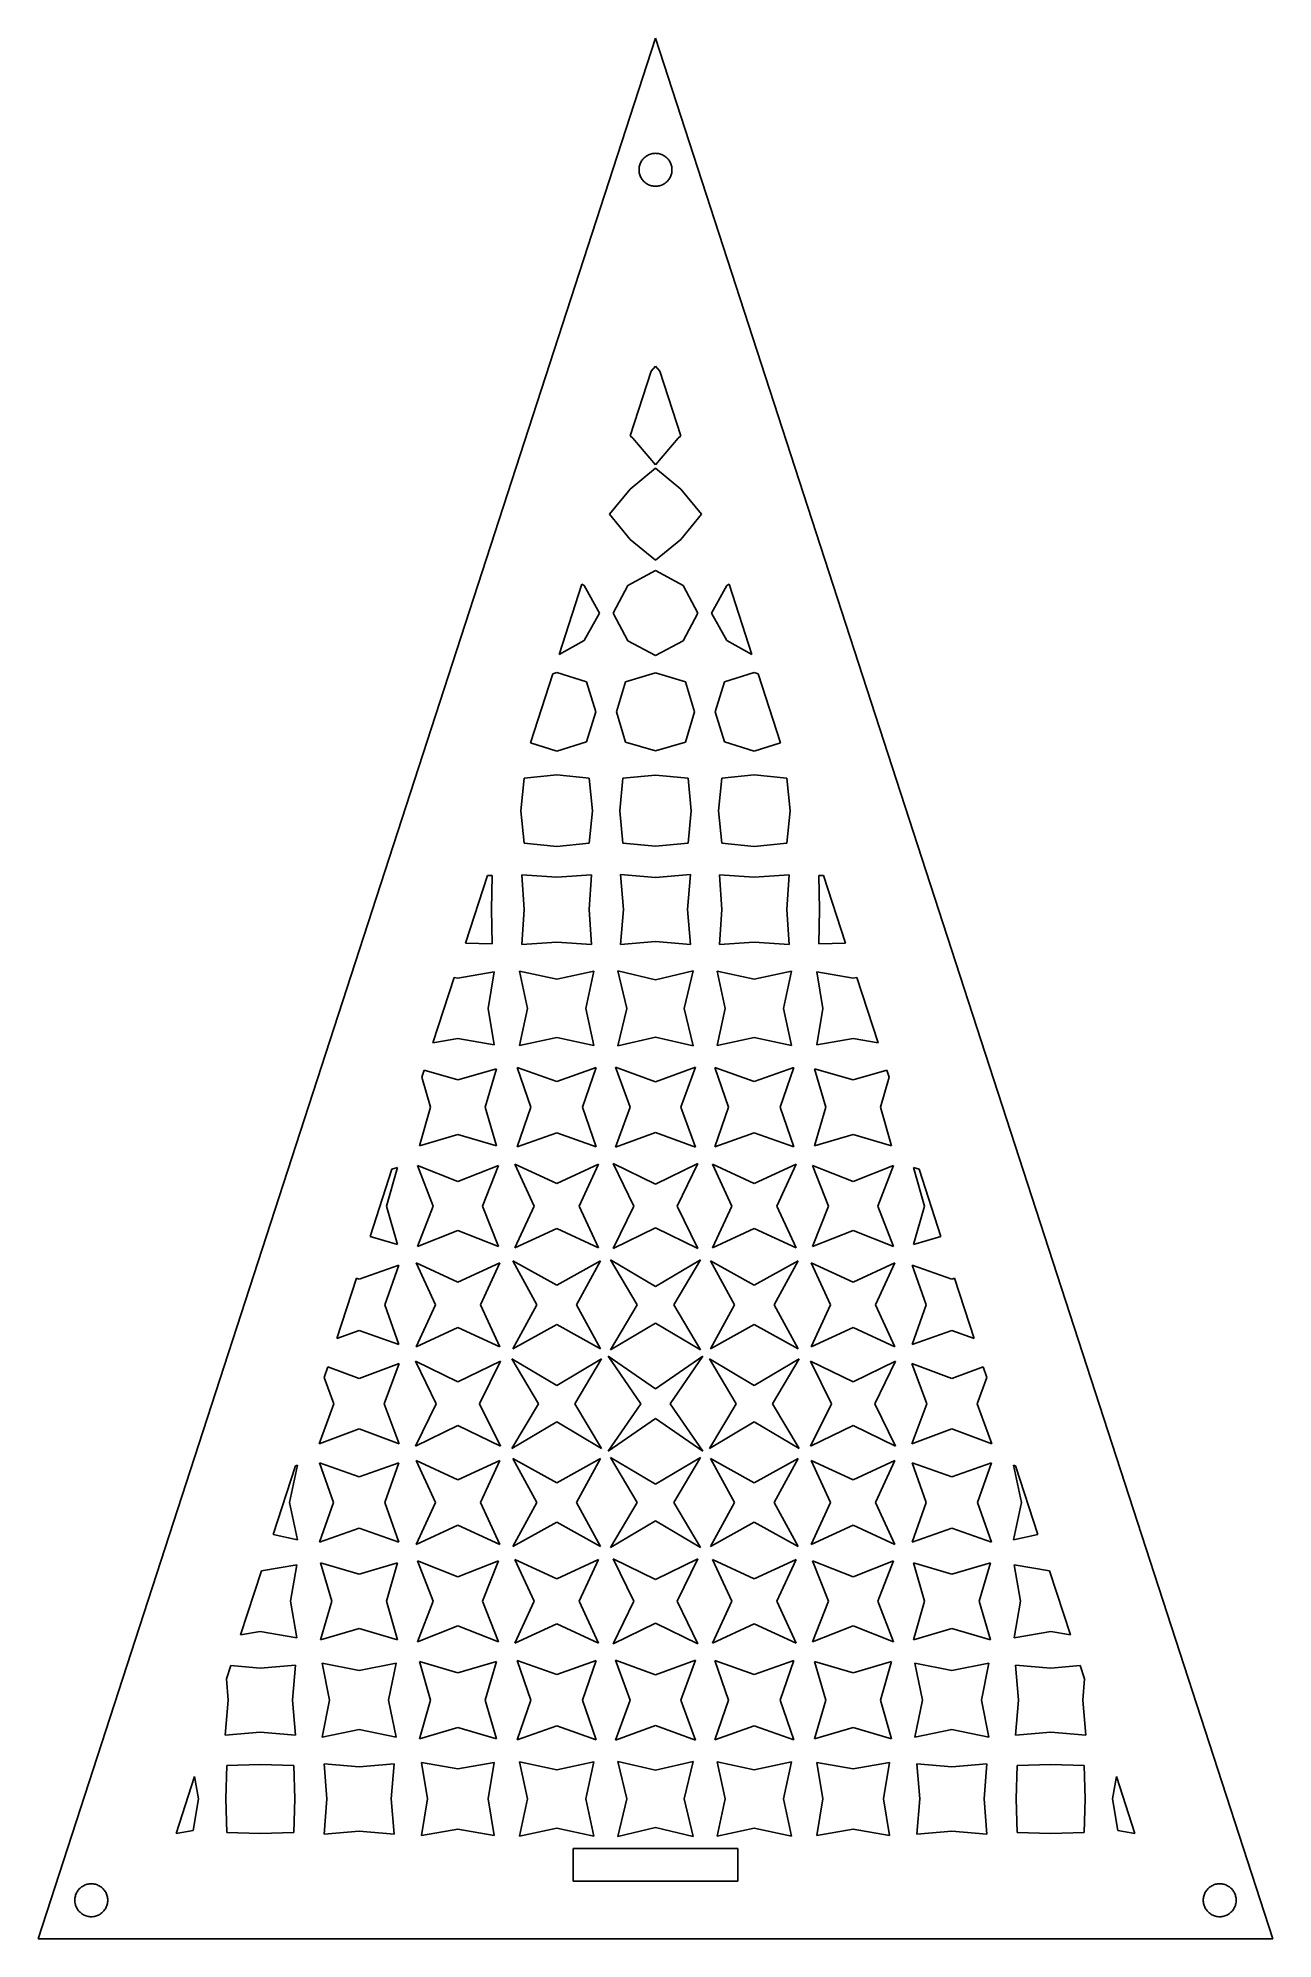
# Model space of a CAD drawing. Header units: metres. Extents: x -75 to 75, y 0 to 231.
import ezdxf

# ---------------------------------------------------------------- set-up
doc = ezdxf.new("R2010")
doc.units = ezdxf.units.M

msp = doc.modelspace()

# ---------------------------------------------------------------- linework, layer by layer
for p, q in [((0, 230.826), (-75, 0)), ((75, 0), (0, 230.826)), ((-2, 214.826), (-1.99605, 214.952)), ((-1.99605, 214.701), (-2, 214.826)), ((-1.99605, 214.952), (-1.98422, 215.077)), ((-1.98422, 214.576), (-1.99605, 214.701)), ((-1.98422, 215.077), (-1.96457, 215.201)), ((-1.96457, 215.201), (-1.93716, 215.324)), ((-1.93716, 215.324), (-1.9021, 215.444)), ((-1.9021, 215.444), (-1.85954, 215.562)), ((-1.85954, 215.562), (-1.80965, 215.678)), ((-1.80965, 215.678), (-1.75261, 215.79)), ((-1.75261, 215.79), (-1.68864, 215.898)), ((-1.68864, 215.898), (-1.61803, 216.002)), ((-1.61803, 216.002), (-1.54102, 216.101)), ((-1.54102, 216.101), (-1.45793, 216.195)), ((-1.45793, 216.195), (-1.36908, 216.284)), ((-1.36908, 216.284), (-1.27484, 216.367)), ((-1.27484, 216.367), (-1.17557, 216.444)), ((-1.17557, 216.444), (-1.07164, 216.515)), ((-1.07164, 216.515), (-0.9635, 216.579)), ((-0.9635, 216.579), (-0.85155, 216.636)), ((-0.85155, 216.636), (-0.73624, 216.686)), ((-0.73624, 216.686), (-0.61803, 216.728)), ((-0.61803, 216.728), (-0.49738, 216.763)), ((-0.49738, 216.763), (-0.37476, 216.791)), ((-0.37476, 216.791), (-0.25066, 216.81)), ((-0.25066, 216.81), (-0.12558, 216.822)), ((-0.12558, 216.822), (0, 216.826)), ((0, 216.826), (0.12558, 216.822)), ((0.12558, 216.822), (0.25066, 216.81)), ((0.25066, 216.81), (0.37476, 216.791)), ((0.37476, 216.791), (0.49738, 216.763)), ((0.49738, 216.763), (0.61803, 216.728)), ((0.61803, 216.728), (0.73624, 216.686)), ((0.73624, 216.686), (0.85155, 216.636)), ((0.85155, 216.636), (0.9635, 216.579)), ((0.9635, 216.579), (1.07164, 216.515)), ((1.07164, 216.515), (1.17557, 216.444)), ((1.17557, 216.444), (1.27484, 216.367)), ((1.27484, 216.367), (1.36908, 216.284)), ((1.36908, 216.284), (1.45793, 216.195)), ((1.45793, 216.195), (1.54102, 216.101)), ((1.54102, 216.101), (1.61803, 216.002)), ((1.61803, 216.002), (1.68864, 215.898)), ((1.68864, 215.898), (1.75261, 215.79)), ((1.75261, 215.79), (1.80965, 215.678)), ((1.80965, 215.678), (1.85954, 215.562)), ((1.85954, 215.562), (1.9021, 215.444)), ((1.9021, 215.444), (1.93716, 215.324)), ((1.93716, 215.324), (1.96457, 215.201)), ((1.96457, 215.201), (1.98422, 215.077)), ((1.98422, 215.077), (1.99605, 214.952)), ((1.99605, 214.701), (1.98422, 214.576)), ((1.99605, 214.952), (2, 214.826)), ((2, 214.826), (1.99605, 214.701)), ((-1.96457, 214.451), (-1.98422, 214.576)), ((-1.93716, 214.329), (-1.96457, 214.451)), ((-1.9021, 214.208), (-1.93716, 214.329)), ((-1.85954, 214.09), (-1.9021, 214.208)), ((-1.80965, 213.975), (-1.85954, 214.09)), ((-1.75261, 213.863), (-1.80965, 213.975)), ((-1.68864, 213.755), (-1.75261, 213.863)), ((-1.61803, 213.651), (-1.68864, 213.755)), ((-1.54102, 213.551), (-1.61803, 213.651)), ((-1.45793, 213.457), (-1.54102, 213.551)), ((-1.36908, 213.368), (-1.45793, 213.457)), ((-1.27484, 213.285), (-1.36908, 213.368)), ((-1.17557, 213.208), (-1.27484, 213.285)), ((-1.07164, 213.138), (-1.17557, 213.208)), ((-0.9635, 213.074), (-1.07164, 213.138)), ((-0.85155, 213.017), (-0.9635, 213.074)), ((-0.73624, 212.967), (-0.85155, 213.017)), ((-0.61803, 212.924), (-0.73624, 212.967)), ((-0.49738, 212.889), (-0.61803, 212.924)), ((-0.37476, 212.862), (-0.49738, 212.889)), ((-0.25066, 212.842), (-0.37476, 212.862)), ((-0.12558, 212.83), (-0.25066, 212.842)), ((0, 212.826), (-0.12558, 212.83)), ((0.12558, 212.83), (0, 212.826)), ((0.25066, 212.842), (0.12558, 212.83)), ((0.37476, 212.862), (0.25066, 212.842)), ((0.49738, 212.889), (0.37476, 212.862)), ((0.61803, 212.924), (0.49738, 212.889)), ((0.73624, 212.967), (0.61803, 212.924)), ((0.85155, 213.017), (0.73624, 212.967)), ((0.9635, 213.074), (0.85155, 213.017)), ((1.07164, 213.138), (0.9635, 213.074)), ((1.17557, 213.208), (1.07164, 213.138)), ((1.27484, 213.285), (1.17557, 213.208)), ((1.36908, 213.368), (1.27484, 213.285)), ((1.45793, 213.457), (1.36908, 213.368)), ((1.54102, 213.551), (1.45793, 213.457)), ((1.61803, 213.651), (1.54102, 213.551)), ((1.68864, 213.755), (1.61803, 213.651)), ((1.75261, 213.863), (1.68864, 213.755)), ((1.80965, 213.975), (1.75261, 213.863)), ((1.85954, 214.09), (1.80965, 213.975)), ((1.9021, 214.208), (1.85954, 214.09)), ((1.93716, 214.329), (1.9021, 214.208)), ((1.96457, 214.451), (1.93716, 214.329)), ((1.98422, 214.576), (1.96457, 214.451)), ((-3.08038, 182.513), (-0.52185, 190.387)), ((-0.52185, 190.387), (0, 191)), ((0, 191), (0.52185, 190.387)), ((0.52185, 190.387), (3.08038, 182.513)), ((-2.75995, 182.24), (-3.08038, 182.513)), ((3.08038, 182.513), (2.75995, 182.24)), ((0, 179), (-2.75995, 182.24)), ((2.75995, 182.24), (0, 179)), ((-3.05988, 176.06), (0, 178.58)), ((0, 178.58), (3.05988, 176.06)), ((-5.57996, 173), (-3.05988, 176.06)), ((3.05988, 176.06), (5.57996, 173)), ((-3.05988, 169.94), (-5.57996, 173)), ((5.57996, 173), (3.05988, 169.94)), ((0, 167.42), (-3.05988, 169.94)), ((3.05988, 169.94), (0, 167.42)), ((-11.702, 155.978), (-8.93513, 164.494)), ((-8.93513, 164.494), (-8.65869, 164.341)), ((-8.65869, 164.341), (-6.8139, 161)), ((-5.15991, 161), (-3.35999, 164.36)), ((-3.35999, 164.36), (0, 166.16)), ((0, 166.16), (3.35999, 164.36)), ((3.35999, 164.36), (5.15991, 161)), ((6.8139, 161), (8.65869, 164.341)), ((8.65869, 164.341), (8.93513, 164.494)), ((8.93513, 164.494), (11.702, 155.978)), ((-6.8139, 161), (-8.65869, 157.659)), ((-3.35999, 157.64), (-5.15991, 161)), ((5.15991, 161), (3.35999, 157.64)), ((8.65869, 157.659), (6.8139, 161)), ((-8.65869, 157.659), (-11.702, 155.978)), ((0, 155.84), (-3.35999, 157.64)), ((3.35999, 157.64), (0, 155.84)), ((11.702, 155.978), (8.65869, 157.659)), ((-15.1964, 145.224), (-12.4668, 153.625)), ((-12.4668, 153.625), (-12, 153.77)), ((-12, 153.77), (-8.36133, 152.639)), ((-8.36133, 152.639), (-7.23029, 149)), ((-4.73987, 149), (-3.65991, 152.66)), ((-3.65991, 152.66), (0, 153.74)), ((0, 153.74), (3.65991, 152.66)), ((3.65991, 152.66), (4.73987, 149)), ((7.23029, 149), (8.36133, 152.639)), ((8.36133, 152.639), (12, 153.77)), ((12, 153.77), (12.4668, 153.625)), ((12.4668, 153.625), (15.1964, 145.224)), ((-7.23029, 149), (-8.36133, 145.361)), ((-3.65991, 145.34), (-4.73987, 149)), ((4.73987, 149), (3.65991, 145.34)), ((8.36133, 145.361), (7.23029, 149)), ((-12, 144.23), (-15.1964, 145.224)), ((-8.36133, 145.361), (-12, 144.23)), ((0, 144.26), (-3.65991, 145.34)), ((3.65991, 145.34), (0, 144.26)), ((12, 144.23), (8.36133, 145.361)), ((15.1964, 145.224), (12, 144.23)), ((-16.3546, 137), (-15.9351, 140.935)), ((-15.9351, 140.935), (-12, 141.355)), ((-12, 141.355), (-8.06488, 140.935)), ((-8.06488, 140.935), (-7.64539, 137)), ((-4.31982, 137), (-3.95984, 140.96)), ((-3.95984, 140.96), (0, 141.32)), ((0, 141.32), (3.95984, 140.96)), ((3.95984, 140.96), (4.31982, 137)), ((7.64539, 137), (8.06488, 140.935)), ((8.06488, 140.935), (12, 141.355)), ((12, 141.355), (15.9351, 140.935)), ((15.9351, 140.935), (16.3546, 137)), ((-15.9351, 133.065), (-16.3546, 137)), ((-7.64539, 137), (-8.06488, 133.065)), ((-3.95984, 133.04), (-4.31982, 137)), ((4.31982, 137), (3.95984, 133.04)), ((8.06488, 133.065), (7.64539, 137)), ((16.3546, 137), (15.9351, 133.065)), ((-12, 132.645), (-15.9351, 133.065)), ((-8.06488, 133.065), (-12, 132.645)), ((0, 132.68), (-3.95984, 133.04)), ((3.95984, 133.04), (0, 132.68)), ((12, 132.645), (8.06488, 133.065)), ((15.9351, 133.065), (12, 132.645)), ((-23.0931, 120.92), (-20.4246, 129.133)), ((-20.4246, 129.133), (-19.8556, 129.144)), ((-19.8556, 129.144), (-19.9384, 125)), ((-15.9415, 125), (-16.2303, 129.23)), ((-16.2303, 129.23), (-12, 128.942)), ((-12, 128.942), (-7.76971, 129.23)), ((-7.76971, 129.23), (-8.05847, 125)), ((-3.89996, 125), (-4.25995, 129.26)), ((-4.25995, 129.26), (0, 128.9)), ((0, 128.9), (4.25995, 129.26)), ((4.25995, 129.26), (3.89996, 125)), ((8.05847, 125), (7.76971, 129.23)), ((7.76971, 129.23), (12, 128.942)), ((12, 128.942), (16.2303, 129.23)), ((16.2303, 129.23), (15.9415, 125)), ((19.9384, 125), (19.8556, 129.144)), ((19.8556, 129.144), (20.4246, 129.133)), ((20.4246, 129.133), (23.0931, 120.92)), ((-19.9384, 125), (-19.8556, 120.856)), ((-16.2303, 120.77), (-15.9415, 125)), ((-8.05847, 125), (-7.76971, 120.77)), ((-4.25995, 120.74), (-3.89996, 125)), ((3.89996, 125), (4.25995, 120.74)), ((7.76971, 120.77), (8.05847, 125)), ((15.9415, 125), (16.2303, 120.77)), ((19.8556, 120.856), (19.9384, 125)), ((-19.8556, 120.856), (-23.0931, 120.92)), ((-12, 121.058), (-16.2303, 120.77)), ((-7.76971, 120.77), (-12, 121.058)), ((0, 121.1), (-4.25995, 120.74)), ((4.25995, 120.74), (0, 121.1)), ((12, 121.058), (7.76971, 120.77)), ((16.2303, 120.77), (12, 121.058)), ((23.0931, 120.92), (19.8556, 120.856)), ((-27.0264, 108.815), (-24.4471, 116.753)), ((-24.4471, 116.753), (-24, 116.678)), ((-24, 116.678), (-19.5817, 117.418)), ((-19.5817, 117.418), (-20.3218, 113)), ((-15.5316, 113), (-16.5229, 117.523)), ((-16.5229, 117.523), (-12, 116.532)), ((-12, 116.532), (-7.47711, 117.523)), ((-7.47711, 117.523), (-8.46844, 113)), ((-3.47992, 113), (-4.55988, 117.56)), ((-4.55988, 117.56), (0, 116.48)), ((0, 116.48), (4.55988, 117.56)), ((4.55988, 117.56), (3.47992, 113)), ((8.46844, 113), (7.47711, 117.523)), ((7.47711, 117.523), (12, 116.532)), ((12, 116.532), (16.5229, 117.523)), ((16.5229, 117.523), (15.5316, 113)), ((20.3218, 113), (19.5817, 117.418)), ((19.5817, 117.418), (24, 116.678)), ((24, 116.678), (24.4471, 116.753)), ((24.4471, 116.753), (27.0264, 108.815)), ((-20.3218, 113), (-19.5817, 108.582)), ((-16.5229, 108.477), (-15.5316, 113)), ((-8.46844, 113), (-7.47711, 108.477)), ((-4.55988, 108.44), (-3.47992, 113)), ((3.47992, 113), (4.55988, 108.44)), ((7.47711, 108.477), (8.46844, 113)), ((15.5316, 113), (16.5229, 108.477)), ((19.5817, 108.582), (20.3218, 113)), ((-24, 109.322), (-27.0264, 108.815)), ((-19.5817, 108.582), (-24, 109.322)), ((-12, 109.468), (-16.5229, 108.477)), ((-7.47711, 108.477), (-12, 109.468)), ((0, 109.52), (-4.55988, 108.44)), ((4.55988, 108.44), (0, 109.52)), ((12, 109.468), (7.47711, 108.477)), ((16.5229, 108.477), (12, 109.468)), ((24, 109.322), (19.5817, 108.582)), ((27.0264, 108.815), (24, 109.322)), ((-28.379, 104.652), (-28.1003, 105.51)), ((-27.3142, 101), (-28.379, 104.652)), ((-28.1003, 105.51), (-24, 104.314)), ((-24, 104.314), (-19.3218, 105.678)), ((-19.3218, 105.678), (-20.6858, 101)), ((-15.128, 101), (-16.8113, 105.811)), ((-16.8113, 105.811), (-12, 104.128)), ((-12, 104.128), (-7.18872, 105.811)), ((-7.18872, 105.811), (-8.87201, 101)), ((-3.05988, 101), (-4.85999, 105.86)), ((-4.85999, 105.86), (0, 104.06)), ((0, 104.06), (4.85999, 105.86)), ((4.85999, 105.86), (3.05988, 101)), ((8.87201, 101), (7.18872, 105.811)), ((7.18872, 105.811), (12, 104.128)), ((12, 104.128), (16.8113, 105.811)), ((16.8113, 105.811), (15.128, 101)), ((20.6858, 101), (19.3218, 105.678)), ((19.3218, 105.678), (24, 104.314)), ((24, 104.314), (28.1003, 105.51)), ((28.379, 104.652), (27.3142, 101)), ((28.1003, 105.51), (28.379, 104.652)), ((-28.6782, 96.3218), (-27.3142, 101)), ((-20.6858, 101), (-19.3218, 96.3218)), ((-16.8113, 96.1887), (-15.128, 101)), ((-8.87201, 101), (-7.18872, 96.1887)), ((-4.85999, 96.14), (-3.05988, 101)), ((3.05988, 101), (4.85999, 96.14)), ((7.18872, 96.1887), (8.87201, 101)), ((15.128, 101), (16.8113, 96.1887)), ((19.3218, 96.3218), (20.6858, 101)), ((27.3142, 101), (28.6782, 96.3218)), ((-24, 97.6858), (-28.6782, 96.3218)), ((-19.3218, 96.3218), (-24, 97.6858)), ((-12, 97.872), (-16.8113, 96.1887)), ((-7.18872, 96.1887), (-12, 97.872)), ((0, 97.9401), (-4.85999, 96.14)), ((4.85999, 96.14), (0, 97.9401)), ((12, 97.872), (7.18872, 96.1887)), ((16.8113, 96.1887), (12, 97.872)), ((24, 97.6858), (19.3218, 96.3218)), ((28.6782, 96.3218), (24, 97.6858)), ((-34.6677, 85.2973), (-32.0097, 93.4776)), ((-31.3218, 93.6782), (-32.6858, 89)), ((-32.0097, 93.4776), (-31.3218, 93.6782)), ((-26.9879, 89), (-28.9114, 93.9114)), ((-28.9114, 93.9114), (-24, 91.9879)), ((-24, 91.9879), (-19.0886, 93.9114)), ((-19.0886, 93.9114), (-21.0121, 89)), ((-14.7391, 89), (-17.0891, 94.0891)), ((-17.0891, 94.0891), (-12, 91.7391)), ((-12, 91.7391), (-6.91095, 94.0891)), ((-6.91095, 94.0891), (-9.26093, 89)), ((-2.63983, 89), (-5.15991, 94.1599)), ((-5.15991, 94.1599), (0, 91.6398)), ((0, 91.6398), (5.15991, 94.1599)), ((5.15991, 94.1599), (2.63983, 89)), ((9.26093, 89), (6.91095, 94.0891)), ((6.91095, 94.0891), (12, 91.7391)), ((12, 91.7391), (17.0891, 94.0891)), ((17.0891, 94.0891), (14.7391, 89)), ((21.0121, 89), (19.0886, 93.9114)), ((19.0886, 93.9114), (24, 91.9879)), ((24, 91.9879), (28.9114, 93.9114)), ((28.9114, 93.9114), (26.9879, 89)), ((32.6858, 89), (31.3218, 93.6782)), ((31.3218, 93.6782), (32.0097, 93.4776)), ((32.0097, 93.4776), (34.6677, 85.2973)), ((-32.6858, 89), (-31.3218, 84.3218)), ((-28.9114, 84.0886), (-26.9879, 89)), ((-21.0121, 89), (-19.0886, 84.0886)), ((-17.0891, 83.9109), (-14.7391, 89)), ((-9.26093, 89), (-6.91095, 83.9109)), ((-5.15991, 83.8401), (-2.63983, 89)), ((2.63983, 89), (5.15991, 83.8401)), ((6.91095, 83.9109), (9.26093, 89)), ((14.7391, 89), (17.0891, 83.9109)), ((19.0886, 84.0886), (21.0121, 89)), ((26.9879, 89), (28.9114, 84.0886)), ((31.3218, 84.3218), (32.6858, 89)), ((-24, 86.0121), (-28.9114, 84.0886)), ((-19.0886, 84.0886), (-24, 86.0121)), ((-12, 86.2609), (-17.0891, 83.9109)), ((-6.91095, 83.9109), (-12, 86.2609)), ((0, 86.3602), (-5.15991, 83.8401)), ((5.15991, 83.8401), (0, 86.3602)), ((12, 86.2609), (6.91095, 83.9109)), ((17.0891, 83.9109), (12, 86.2609)), ((24, 86.0121), (19.0886, 84.0886)), ((28.9114, 84.0886), (24, 86.0121)), ((-31.3218, 84.3218), (-34.6677, 85.2973)), ((34.6677, 85.2973), (31.3218, 84.3218)), ((-36, 80.128), (-31.1887, 81.8113)), ((-31.1887, 81.8113), (-32.872, 77)), ((-26.7391, 77), (-29.0891, 82.0891)), ((-29.0891, 82.0891), (-24, 79.7391)), ((-24, 79.7391), (-18.9109, 82.0891)), ((-18.9109, 82.0891), (-21.2609, 77)), ((-14.3939, 77), (-17.3357, 82.3357)), ((-17.3357, 82.3357), (-12, 79.3939)), ((-12, 79.3939), (-6.66431, 82.3357)), ((-6.66431, 82.3357), (-9.60608, 77)), ((-2.21997, 77), (-5.45984, 82.4598)), ((-5.45984, 82.4598), (0, 79.22)), ((0, 79.22), (5.45984, 82.4598)), ((5.45984, 82.4598), (2.21997, 77)), ((9.60608, 77), (6.66431, 82.3357)), ((6.66431, 82.3357), (12, 79.3939)), ((12, 79.3939), (17.3357, 82.3357)), ((17.3357, 82.3357), (14.3939, 77)), ((21.2609, 77), (18.9109, 82.0891)), ((18.9109, 82.0891), (24, 79.7391)), ((24, 79.7391), (29.0891, 82.0891)), ((29.0891, 82.0891), (26.7391, 77)), ((32.872, 77), (31.1887, 81.8113)), ((31.1887, 81.8113), (36, 80.128)), ((-38.6852, 72.9325), (-36.3118, 80.2371)), ((-36.3118, 80.2371), (-36, 80.128)), ((36, 80.128), (36.3118, 80.2371)), ((36.3118, 80.2371), (38.6852, 72.9325)), ((-32.872, 77), (-31.1887, 72.1887)), ((-29.0891, 71.9109), (-26.7391, 77)), ((-21.2609, 77), (-18.9109, 71.9109)), ((-17.3357, 71.6643), (-14.3939, 77)), ((-9.60608, 77), (-6.66431, 71.6643)), ((-5.45984, 71.5402), (-2.21997, 77)), ((2.21997, 77), (5.45984, 71.5402)), ((6.66431, 71.6643), (9.60608, 77)), ((14.3939, 77), (17.3357, 71.6643)), ((18.9109, 71.9109), (21.2609, 77)), ((26.7391, 77), (29.0891, 71.9109)), ((31.1887, 72.1887), (32.872, 77)), ((-36, 73.872), (-38.6852, 72.9325)), ((-31.1887, 72.1887), (-36, 73.872)), ((-24, 74.2609), (-29.0891, 71.9109)), ((-18.9109, 71.9109), (-24, 74.2609)), ((-12, 74.6061), (-17.3357, 71.6643)), ((-6.66431, 71.6643), (-12, 74.6061)), ((0, 74.78), (-5.45984, 71.5402)), ((5.45984, 71.5402), (0, 74.78)), ((12, 74.6061), (6.66431, 71.6643)), ((17.3357, 71.6643), (12, 74.6061)), ((24, 74.2609), (18.9109, 71.9109)), ((29.0891, 71.9109), (24, 74.2609)), ((36, 73.872), (31.1887, 72.1887)), ((38.6852, 72.9325), (36, 73.872)), ((-40.2333, 68.1681), (-39.8099, 69.4711)), ((-39.8099, 69.4711), (-36, 68.0599)), ((-36, 68.0599), (-31.14, 69.86)), ((-31.14, 69.86), (-32.9401, 65)), ((-26.6398, 65), (-29.1599, 70.1599)), ((-29.1599, 70.1599), (-24, 67.6398)), ((-24, 67.6398), (-18.8401, 70.1599)), ((-18.8401, 70.1599), (-21.3602, 65)), ((-14.22, 65), (-17.4598, 70.4598)), ((-17.4598, 70.4598), (-12, 67.22)), ((-12, 67.22), (-6.54016, 70.4598)), ((-6.54016, 70.4598), (-9.78003, 65)), ((-1.79993, 65), (-5.75995, 70.7599)), ((-5.75995, 70.7599), (0, 66.7999)), ((0, 66.7999), (5.75995, 70.7599)), ((5.75995, 70.7599), (1.79993, 65)), ((9.78003, 65), (6.54016, 70.4598)), ((6.54016, 70.4598), (12, 67.22)), ((12, 67.22), (17.4598, 70.4598)), ((17.4598, 70.4598), (14.22, 65)), ((21.3602, 65), (18.8401, 70.1599)), ((18.8401, 70.1599), (24, 67.6398)), ((24, 67.6398), (29.1599, 70.1599)), ((29.1599, 70.1599), (26.6398, 65)), ((32.9401, 65), (31.14, 69.86)), ((31.14, 69.86), (36, 68.0599)), ((36, 68.0599), (39.8099, 69.4711)), ((39.8099, 69.4711), (40.2333, 68.1681)), ((-39.0599, 65), (-40.2333, 68.1681)), ((40.2333, 68.1681), (39.0599, 65)), ((-40.86, 60.14), (-39.0599, 65)), ((-32.9401, 65), (-31.14, 60.14)), ((-29.1599, 59.8401), (-26.6398, 65)), ((-21.3602, 65), (-18.8401, 59.8401)), ((-17.4598, 59.5402), (-14.22, 65)), ((-9.78003, 65), (-6.54016, 59.5402)), ((-5.75995, 59.2401), (-1.79993, 65)), ((1.79993, 65), (5.75995, 59.2401)), ((6.54016, 59.5402), (9.78003, 65)), ((14.22, 65), (17.4598, 59.5402)), ((18.8401, 59.8401), (21.3602, 65)), ((26.6398, 65), (29.1599, 59.8401)), ((31.14, 60.14), (32.9401, 65)), ((39.0599, 65), (40.86, 60.14)), ((-24, 62.3602), (-29.1599, 59.8401)), ((-18.8401, 59.8401), (-24, 62.3602)), ((-12, 62.78), (-17.4598, 59.5402)), ((-6.54016, 59.5402), (-12, 62.78)), ((0, 63.2001), (-5.75995, 59.2401)), ((5.75995, 59.2401), (0, 63.2001)), ((12, 62.78), (6.54016, 59.5402)), ((17.4598, 59.5402), (12, 62.78)), ((24, 62.3602), (18.8401, 59.8401)), ((29.1599, 59.8401), (24, 62.3602)), ((-36, 61.9401), (-40.86, 60.14)), ((-31.14, 60.14), (-36, 61.9401)), ((36, 61.9401), (31.14, 60.14)), ((40.86, 60.14), (36, 61.9401)), ((-39.128, 53), (-40.8113, 57.8113)), ((-40.8113, 57.8113), (-36, 56.128)), ((-36, 56.128), (-31.1887, 57.8113)), ((-31.1887, 57.8113), (-32.872, 53)), ((-26.7391, 53), (-29.0891, 58.0891)), ((-29.0891, 58.0891), (-24, 55.7391)), ((-24, 55.7391), (-18.9109, 58.0891)), ((-18.9109, 58.0891), (-21.2609, 53)), ((-14.3939, 53), (-17.3357, 58.3357)), ((-17.3357, 58.3357), (-12, 55.3939)), ((-12, 55.3939), (-6.66431, 58.3357)), ((-6.66431, 58.3357), (-9.60608, 53)), ((-2.21997, 53), (-5.45984, 58.4598)), ((-5.45984, 58.4598), (0, 55.22)), ((0, 55.22), (5.45984, 58.4598)), ((5.45984, 58.4598), (2.21997, 53)), ((9.60608, 53), (6.66431, 58.3357)), ((6.66431, 58.3357), (12, 55.3939)), ((12, 55.3939), (17.3357, 58.3357)), ((17.3357, 58.3357), (14.3939, 53)), ((21.2609, 53), (18.9109, 58.0891)), ((18.9109, 58.0891), (24, 55.7391)), ((24, 55.7391), (29.0891, 58.0891)), ((29.0891, 58.0891), (26.7391, 53)), ((32.872, 53), (31.1887, 57.8113)), ((31.1887, 57.8113), (36, 56.128)), ((36, 56.128), (40.8113, 57.8113)), ((40.8113, 57.8113), (39.128, 53)), ((-46.4216, 49.1225), (-43.7086, 57.4722)), ((-43.4771, 57.5229), (-44.4684, 53)), ((-43.7086, 57.4722), (-43.4771, 57.5229)), ((44.4684, 53), (43.4771, 57.5229)), ((43.4771, 57.5229), (43.7086, 57.4722)), ((43.7086, 57.4722), (46.4216, 49.1225)), ((-44.4684, 53), (-43.4771, 48.4771)), ((-40.8113, 48.1887), (-39.128, 53)), ((-32.872, 53), (-31.1887, 48.1887)), ((-29.0891, 47.9109), (-26.7391, 53)), ((-21.2609, 53), (-18.9109, 47.9109)), ((-17.3357, 47.6643), (-14.3939, 53)), ((-9.60608, 53), (-6.66431, 47.6643)), ((-5.45984, 47.5402), (-2.21997, 53)), ((2.21997, 53), (5.45984, 47.5402)), ((6.66431, 47.6643), (9.60608, 53)), ((14.3939, 53), (17.3357, 47.6643)), ((18.9109, 47.9109), (21.2609, 53)), ((26.7391, 53), (29.0891, 47.9109)), ((31.1887, 48.1887), (32.872, 53)), ((39.128, 53), (40.8113, 48.1887)), ((43.4771, 48.4771), (44.4684, 53)), ((-43.4771, 48.4771), (-46.4216, 49.1225)), ((-36, 49.872), (-40.8113, 48.1887)), ((-31.1887, 48.1887), (-36, 49.872)), ((-24, 50.2609), (-29.0891, 47.9109)), ((-18.9109, 47.9109), (-24, 50.2609)), ((-12, 50.6061), (-17.3357, 47.6643)), ((-6.66431, 47.6643), (-12, 50.6061)), ((0, 50.78), (-5.45984, 47.5402)), ((5.45984, 47.5402), (0, 50.78)), ((12, 50.6061), (6.66431, 47.6643)), ((17.3357, 47.6643), (12, 50.6061)), ((24, 50.2609), (18.9109, 47.9109)), ((29.0891, 47.9109), (24, 50.2609)), ((36, 49.872), (31.1887, 48.1887)), ((40.8113, 48.1887), (36, 49.872)), ((46.4216, 49.1225), (43.4771, 48.4771)), ((-50.3857, 36.9221), (-47.8579, 44.702)), ((-47.8579, 44.702), (-43.5817, 45.4183)), ((-43.5817, 45.4183), (-44.3218, 41)), ((-39.3142, 41), (-40.6782, 45.6782)), ((-40.6782, 45.6782), (-36, 44.3142)), ((-36, 44.3142), (-31.3218, 45.6782)), ((-31.3218, 45.6782), (-32.6858, 41)), ((-26.9879, 41), (-28.9114, 45.9114)), ((-28.9114, 45.9114), (-24, 43.9879)), ((-24, 43.9879), (-19.0886, 45.9114)), ((-19.0886, 45.9114), (-21.0121, 41)), ((-14.7391, 41), (-17.0891, 46.0891)), ((-17.0891, 46.0891), (-12, 43.7391)), ((-12, 43.7391), (-6.91095, 46.0891)), ((-6.91095, 46.0891), (-9.26093, 41)), ((-2.63983, 41), (-5.15991, 46.1599)), ((-5.15991, 46.1599), (0, 43.6398)), ((0, 43.6398), (5.15991, 46.1599)), ((5.15991, 46.1599), (2.63983, 41)), ((9.26093, 41), (6.91095, 46.0891)), ((6.91095, 46.0891), (12, 43.7391)), ((12, 43.7391), (17.0891, 46.0891)), ((17.0891, 46.0891), (14.7391, 41)), ((21.0121, 41), (19.0886, 45.9114)), ((19.0886, 45.9114), (24, 43.9879)), ((24, 43.9879), (28.9114, 45.9114)), ((28.9114, 45.9114), (26.9879, 41)), ((32.6858, 41), (31.3218, 45.6782)), ((31.3218, 45.6782), (36, 44.3142)), ((36, 44.3142), (40.6782, 45.6782)), ((40.6782, 45.6782), (39.3142, 41)), ((44.3218, 41), (43.5817, 45.4183)), ((43.5817, 45.4183), (47.8579, 44.702)), ((47.8579, 44.702), (50.3857, 36.9221)), ((-44.3218, 41), (-43.5817, 36.5817)), ((-40.6782, 36.3218), (-39.3142, 41)), ((-32.6858, 41), (-31.3218, 36.3218)), ((-28.9114, 36.0886), (-26.9879, 41)), ((-21.0121, 41), (-19.0886, 36.0886)), ((-17.0891, 35.9109), (-14.7391, 41)), ((-9.26093, 41), (-6.91095, 35.9109)), ((-5.15991, 35.8401), (-2.63983, 41)), ((2.63983, 41), (5.15991, 35.8401)), ((6.91095, 35.9109), (9.26093, 41)), ((14.7391, 41), (17.0891, 35.9109)), ((19.0886, 36.0886), (21.0121, 41)), ((26.9879, 41), (28.9114, 36.0886)), ((31.3218, 36.3218), (32.6858, 41)), ((39.3142, 41), (40.6782, 36.3218)), ((43.5817, 36.5817), (44.3218, 41)), ((-48, 37.3218), (-50.3857, 36.9221)), ((-43.5817, 36.5817), (-48, 37.3218)), ((-36, 37.6858), (-40.6782, 36.3218)), ((-31.3218, 36.3218), (-36, 37.6858)), ((-24, 38.0121), (-28.9114, 36.0886)), ((-19.0886, 36.0886), (-24, 38.0121)), ((-12, 38.2609), (-17.0891, 35.9109)), ((-6.91095, 35.9109), (-12, 38.2609)), ((0, 38.3602), (-5.15991, 35.8401)), ((5.15991, 35.8401), (0, 38.3602)), ((12, 38.2609), (6.91095, 35.9109)), ((17.0891, 35.9109), (12, 38.2609)), ((24, 38.0121), (19.0886, 36.0886)), ((28.9114, 36.0886), (24, 38.0121)), ((36, 37.6858), (31.3218, 36.3218)), ((40.6782, 36.3218), (36, 37.6858)), ((48, 37.3218), (43.5817, 36.5817)), ((50.3857, 36.9221), (48, 37.3218)), ((-52.1187, 31.5885), (-51.5939, 33.2037)), ((-51.5939, 33.2037), (-48, 32.9)), ((-48, 32.9), (-43.7401, 33.2599)), ((-43.7401, 33.2599), (-44.1, 29)), ((-39.5817, 29), (-40.4872, 33.4872)), ((-40.4872, 33.4872), (-36, 32.5817)), ((-36, 32.5817), (-31.5128, 33.4872)), ((-31.5128, 33.4872), (-32.4183, 29)), ((-27.3142, 29), (-28.6782, 33.6782)), ((-28.6782, 33.6782), (-24, 32.3142)), ((-24, 32.3142), (-19.3218, 33.6782)), ((-19.3218, 33.6782), (-20.6858, 29)), ((-15.128, 29), (-16.8113, 33.8113)), ((-16.8113, 33.8113), (-12, 32.128)), ((-12, 32.128), (-7.18872, 33.8113)), ((-7.18872, 33.8113), (-8.87201, 29)), ((-3.05988, 29), (-4.85999, 33.86)), ((-4.85999, 33.86), (0, 32.0599)), ((0, 32.0599), (4.85999, 33.86)), ((4.85999, 33.86), (3.05988, 29)), ((8.87201, 29), (7.18872, 33.8113)), ((7.18872, 33.8113), (12, 32.128)), ((12, 32.128), (16.8113, 33.8113)), ((16.8113, 33.8113), (15.128, 29)), ((20.6858, 29), (19.3218, 33.6782)), ((19.3218, 33.6782), (24, 32.3142)), ((24, 32.3142), (28.6782, 33.6782)), ((28.6782, 33.6782), (27.3142, 29)), ((32.4183, 29), (31.5128, 33.4872)), ((31.5128, 33.4872), (36, 32.5817)), ((36, 32.5817), (40.4872, 33.4872)), ((40.4872, 33.4872), (39.5817, 29)), ((44.1, 29), (43.7401, 33.2599)), ((43.7401, 33.2599), (48, 32.9)), ((48, 32.9), (51.5939, 33.2037)), ((51.5939, 33.2037), (52.1187, 31.5885)), ((-51.9, 29), (-52.1187, 31.5885)), ((52.1187, 31.5885), (51.9, 29)), ((-52.2599, 24.7401), (-51.9, 29)), ((-44.1, 29), (-43.7401, 24.7401)), ((-40.4872, 24.5128), (-39.5817, 29)), ((-32.4183, 29), (-31.5128, 24.5128)), ((-28.6782, 24.3218), (-27.3142, 29)), ((-20.6858, 29), (-19.3218, 24.3218)), ((-16.8113, 24.1887), (-15.128, 29)), ((-8.87201, 29), (-7.18872, 24.1887)), ((-4.85999, 24.14), (-3.05988, 29)), ((3.05988, 29), (4.85999, 24.14)), ((7.18872, 24.1887), (8.87201, 29)), ((15.128, 29), (16.8113, 24.1887)), ((19.3218, 24.3218), (20.6858, 29)), ((27.3142, 29), (28.6782, 24.3218)), ((31.5128, 24.5128), (32.4183, 29)), ((39.5817, 29), (40.4872, 24.5128)), ((43.7401, 24.7401), (44.1, 29)), ((51.9, 29), (52.2599, 24.7401)), ((-36, 25.4183), (-40.4872, 24.5128)), ((-31.5128, 24.5128), (-36, 25.4183)), ((-24, 25.6858), (-28.6782, 24.3218)), ((-19.3218, 24.3218), (-24, 25.6858)), ((-12, 25.872), (-16.8113, 24.1887)), ((-7.18872, 24.1887), (-12, 25.872)), ((0, 25.9401), (-4.85999, 24.14)), ((4.85999, 24.14), (0, 25.9401)), ((12, 25.872), (7.18872, 24.1887)), ((16.8113, 24.1887), (12, 25.872)), ((24, 25.6858), (19.3218, 24.3218)), ((28.6782, 24.3218), (24, 25.6858)), ((36, 25.4183), (31.5128, 24.5128)), ((40.4872, 24.5128), (36, 25.4183)), ((-48, 25.1), (-52.2599, 24.7401)), ((-43.7401, 24.7401), (-48, 25.1)), ((48, 25.1), (43.7401, 24.7401)), ((52.2599, 24.7401), (48, 25.1)), ((-52.1757, 17), (-52.0629, 21.0629)), ((-52.0629, 21.0629), (-48, 21.1757)), ((-48, 21.1757), (-43.9371, 21.0629)), ((-43.9371, 21.0629), (-43.8243, 17)), ((-39.9, 17), (-40.2599, 21.2599)), ((-40.2599, 21.2599), (-36, 20.9)), ((-36, 20.9), (-31.7401, 21.2599)), ((-31.7401, 21.2599), (-32.1, 17)), ((-27.6782, 17), (-28.4183, 21.4183)), ((-28.4183, 21.4183), (-24, 20.6782)), ((-24, 20.6782), (-19.5817, 21.4183)), ((-19.5817, 21.4183), (-20.3218, 17)), ((-15.5316, 17), (-16.5229, 21.5229)), ((-16.5229, 21.5229), (-12, 20.5316)), ((-12, 20.5316), (-7.47711, 21.5229)), ((-7.47711, 21.5229), (-8.46844, 17)), ((-3.47992, 17), (-4.55988, 21.5599)), ((-4.55988, 21.5599), (0, 20.4799)), ((0, 20.4799), (4.55988, 21.5599)), ((4.55988, 21.5599), (3.47992, 17)), ((8.46844, 17), (7.47711, 21.5229)), ((7.47711, 21.5229), (12, 20.5316)), ((12, 20.5316), (16.5229, 21.5229)), ((16.5229, 21.5229), (15.5316, 17)), ((20.3218, 17), (19.5817, 21.4183)), ((19.5817, 21.4183), (24, 20.6782)), ((24, 20.6782), (28.4183, 21.4183)), ((28.4183, 21.4183), (27.6782, 17)), ((32.1, 17), (31.7401, 21.2599)), ((31.7401, 21.2599), (36, 20.9)), ((36, 20.9), (40.2599, 21.2599)), ((40.2599, 21.2599), (39.9, 17)), ((43.8243, 17), (43.9371, 21.0629)), ((43.9371, 21.0629), (48, 21.1757)), ((48, 21.1757), (52.0629, 21.0629)), ((52.0629, 21.0629), (52.1757, 17)), ((-58.2195, 12.8124), (-55.9727, 19.7272)), ((-55.9727, 19.7272), (-55.5108, 17)), ((55.5108, 17), (55.9727, 19.7272)), ((55.9727, 19.7272), (58.2195, 12.8124)), ((-55.5108, 17), (-56.161, 13.161)), ((-52.0629, 12.9371), (-52.1757, 17)), ((-43.8243, 17), (-43.9371, 12.9371)), ((-40.2599, 12.7401), (-39.9, 17)), ((-32.1, 17), (-31.7401, 12.7401)), ((-28.4183, 12.5817), (-27.6782, 17)), ((-20.3218, 17), (-19.5817, 12.5817)), ((-16.5229, 12.4771), (-15.5316, 17)), ((-8.46844, 17), (-7.47711, 12.4771)), ((-4.55988, 12.4401), (-3.47992, 17)), ((3.47992, 17), (4.55988, 12.4401)), ((7.47711, 12.4771), (8.46844, 17)), ((15.5316, 17), (16.5229, 12.4771)), ((19.5817, 12.5817), (20.3218, 17)), ((27.6782, 17), (28.4183, 12.5817)), ((31.7401, 12.7401), (32.1, 17)), ((39.9, 17), (40.2599, 12.7401)), ((43.9371, 12.9371), (43.8243, 17)), ((52.1757, 17), (52.0629, 12.9371)), ((56.161, 13.161), (55.5108, 17)), ((-56.161, 13.161), (-58.2195, 12.8124)), ((-48, 12.8243), (-52.0629, 12.9371)), ((-43.9371, 12.9371), (-48, 12.8243)), ((-36, 13.1), (-40.2599, 12.7401)), ((-31.7401, 12.7401), (-36, 13.1)), ((-24, 13.3218), (-28.4183, 12.5817)), ((-19.5817, 12.5817), (-24, 13.3218)), ((-12, 13.4684), (-16.5229, 12.4771)), ((-7.47711, 12.4771), (-12, 13.4684)), ((0, 13.5201), (-4.55988, 12.4401)), ((4.55988, 12.4401), (0, 13.5201)), ((12, 13.4684), (7.47711, 12.4771)), ((16.5229, 12.4771), (12, 13.4684)), ((24, 13.3218), (19.5817, 12.5817)), ((28.4183, 12.5817), (24, 13.3218)), ((36, 13.1), (31.7401, 12.7401)), ((40.2599, 12.7401), (36, 13.1)), ((48, 12.8243), (43.9371, 12.9371)), ((52.0629, 12.9371), (48, 12.8243)), ((58.2195, 12.8124), (56.161, 13.161)), ((-10, 7), (-10, 11)), ((-10, 11), (10, 11)), ((10, 11), (10, 7)), ((10, 7), (-10, 7)), ((-70.5279, 4.70227), (-70.5239, 4.82785)), ((-70.5239, 4.57669), (-70.5279, 4.70227)), ((-70.5239, 4.82785), (-70.5121, 4.95294)), ((-70.5121, 4.95294), (-70.4924, 5.07704)), ((-70.4924, 5.07704), (-70.465, 5.19966)), ((-70.465, 5.19966), (-70.43, 5.32031)), ((-70.43, 5.32031), (-70.3874, 5.43852)), ((-70.3874, 5.43852), (-70.3375, 5.55383)), ((-70.3375, 5.55383), (-70.2805, 5.66579)), ((-70.2805, 5.66579), (-70.2165, 5.77393)), ((-70.2165, 5.77393), (-70.1459, 5.87784)), ((-70.1459, 5.87784), (-70.0689, 5.97713)), ((-70.0689, 5.97713), (-69.9858, 6.07137)), ((-69.9858, 6.07137), (-69.897, 6.16022)), ((-69.897, 6.16022), (-69.8027, 6.2433)), ((-69.8027, 6.2433), (-69.7034, 6.32031)), ((-69.7034, 6.32031), (-69.5995, 6.39093)), ((-69.5995, 6.39093), (-69.4914, 6.4549)), ((-69.4914, 6.4549), (-69.3794, 6.51193)), ((-69.3794, 6.51193), (-69.2641, 6.56183)), ((-69.2641, 6.56183), (-69.1459, 6.60439)), ((-69.1459, 6.60439), (-69.0252, 6.63943)), ((-69.0252, 6.63943), (-68.9026, 6.66685)), ((-68.9026, 6.66685), (-68.7785, 6.68651)), ((-68.7785, 6.68651), (-68.6534, 6.69833)), ((-68.6534, 6.69833), (-68.5279, 6.70227)), ((-68.5279, 6.70227), (-68.4023, 6.69833)), ((-68.4023, 6.69833), (-68.2772, 6.68651)), ((-68.2772, 6.68651), (-68.1531, 6.66685)), ((-68.1531, 6.66685), (-68.0305, 6.63943)), ((-68.0305, 6.63943), (-67.9098, 6.60439)), ((-67.9098, 6.60439), (-67.7916, 6.56183)), ((-67.7916, 6.56183), (-67.6763, 6.51193)), ((-67.6763, 6.51193), (-67.5643, 6.4549)), ((-67.5643, 6.4549), (-67.4562, 6.39093)), ((-67.4562, 6.39093), (-67.3523, 6.32031)), ((-67.3523, 6.32031), (-67.253, 6.2433)), ((-67.253, 6.2433), (-67.1588, 6.16022)), ((-67.1588, 6.16022), (-67.0699, 6.07137)), ((-67.0699, 6.07137), (-66.9868, 5.97713)), ((-66.9868, 5.97713), (-66.9098, 5.87784)), ((-66.9098, 5.87784), (-66.8392, 5.77393)), ((-66.8392, 5.77393), (-66.7752, 5.66579)), ((-66.7752, 5.66579), (-66.7182, 5.55383)), ((-66.7182, 5.55383), (-66.6683, 5.43852)), ((-66.6683, 5.43852), (-66.6257, 5.32031)), ((-66.6257, 5.32031), (-66.5907, 5.19966)), ((-66.5907, 5.19966), (-66.5633, 5.07704)), ((-66.5633, 5.07704), (-66.5436, 4.95294)), ((-66.5436, 4.95294), (-66.5318, 4.82785)), ((-66.5318, 4.82785), (-66.5279, 4.70227)), ((-66.5279, 4.70227), (-66.5318, 4.57669)), ((66.5279, 4.70227), (66.5318, 4.82785)), ((66.5318, 4.57669), (66.5279, 4.70227)), ((66.5318, 4.82785), (66.5436, 4.95294)), ((66.5436, 4.95294), (66.5633, 5.07704)), ((66.5633, 5.07704), (66.5907, 5.19966)), ((66.5907, 5.19966), (66.6257, 5.32031)), ((66.6257, 5.32031), (66.6683, 5.43852)), ((66.6683, 5.43852), (66.7182, 5.55383)), ((66.7182, 5.55383), (66.7752, 5.66579)), ((66.7752, 5.66579), (66.8392, 5.77393)), ((66.8392, 5.77393), (66.9098, 5.87784)), ((66.9098, 5.87784), (66.9868, 5.97713)), ((66.9868, 5.97713), (67.0699, 6.07137)), ((67.0699, 6.07137), (67.1588, 6.16022)), ((67.1588, 6.16022), (67.253, 6.2433)), ((67.253, 6.2433), (67.3523, 6.32031)), ((67.3523, 6.32031), (67.4562, 6.39093)), ((67.4562, 6.39093), (67.5643, 6.4549)), ((67.5643, 6.4549), (67.6763, 6.51193)), ((67.6763, 6.51193), (67.7916, 6.56183)), ((67.7916, 6.56183), (67.9098, 6.60439)), ((67.9098, 6.60439), (68.0305, 6.63943)), ((68.0305, 6.63943), (68.1531, 6.66685)), ((68.1531, 6.66685), (68.2772, 6.68651)), ((68.2772, 6.68651), (68.4023, 6.69833)), ((68.4023, 6.69833), (68.5279, 6.70227)), ((68.5279, 6.70227), (68.6534, 6.69833)), ((68.6534, 6.69833), (68.7785, 6.68651)), ((68.7785, 6.68651), (68.9026, 6.66685)), ((68.9026, 6.66685), (69.0252, 6.63943)), ((69.0252, 6.63943), (69.1459, 6.60439)), ((69.1459, 6.60439), (69.2641, 6.56183)), ((69.2641, 6.56183), (69.3794, 6.51193)), ((69.3794, 6.51193), (69.4914, 6.4549)), ((69.4914, 6.4549), (69.5995, 6.39093)), ((69.5995, 6.39093), (69.7034, 6.32031)), ((69.7034, 6.32031), (69.8027, 6.2433)), ((69.8027, 6.2433), (69.897, 6.16022)), ((69.897, 6.16022), (69.9858, 6.07137)), ((69.9858, 6.07137), (70.0689, 5.97713)), ((70.0689, 5.97713), (70.1459, 5.87784)), ((70.1459, 5.87784), (70.2165, 5.77393)), ((70.2165, 5.77393), (70.2805, 5.66579)), ((70.2805, 5.66579), (70.3375, 5.55383)), ((70.3375, 5.55383), (70.3874, 5.43852)), ((70.3874, 5.43852), (70.43, 5.32031)), ((70.43, 5.32031), (70.465, 5.19966)), ((70.465, 5.19966), (70.4924, 5.07704)), ((70.4924, 5.07704), (70.5121, 4.95294)), ((70.5121, 4.95294), (70.5239, 4.82785)), ((70.5239, 4.82785), (70.5279, 4.70227)), ((70.5279, 4.70227), (70.5239, 4.57669)), ((-70.5121, 4.45161), (-70.5239, 4.57669)), ((-70.4924, 4.32751), (-70.5121, 4.45161)), ((-70.465, 4.2049), (-70.4924, 4.32751)), ((-70.43, 4.08424), (-70.465, 4.2049)), ((-70.3874, 3.96602), (-70.43, 4.08424)), ((-70.3375, 3.85072), (-70.3874, 3.96602)), ((-70.2805, 3.73877), (-70.3375, 3.85072)), ((-70.2165, 3.63062), (-70.2805, 3.73877)), ((-70.1459, 3.5267), (-70.2165, 3.63062)), ((-70.0689, 3.42743), (-70.1459, 3.5267)), ((-69.9858, 3.33318), (-70.0689, 3.42743)), ((-69.897, 3.24434), (-69.9858, 3.33318)), ((-69.8027, 3.16125), (-69.897, 3.24434)), ((-69.7034, 3.08424), (-69.8027, 3.16125)), ((-69.5995, 3.01363), (-69.7034, 3.08424)), ((-69.4914, 2.94966), (-69.5995, 3.01363)), ((-69.3794, 2.89262), (-69.4914, 2.94966)), ((-69.2641, 2.84273), (-69.3794, 2.89262)), ((-69.1459, 2.80016), (-69.2641, 2.84273)), ((-69.0252, 2.76511), (-69.1459, 2.80016)), ((-68.9026, 2.7377), (-69.0252, 2.76511)), ((-68.7785, 2.71805), (-68.9026, 2.7377)), ((-68.6534, 2.70622), (-68.7785, 2.71805)), ((-68.5279, 2.70227), (-68.6534, 2.70622)), ((-68.4023, 2.70622), (-68.5279, 2.70227)), ((-68.2772, 2.71805), (-68.4023, 2.70622)), ((-68.1531, 2.7377), (-68.2772, 2.71805)), ((-68.0305, 2.76511), (-68.1531, 2.7377)), ((-67.9098, 2.80016), (-68.0305, 2.76511)), ((-67.7916, 2.84273), (-67.9098, 2.80016)), ((-67.6763, 2.89262), (-67.7916, 2.84273)), ((-67.5643, 2.94966), (-67.6763, 2.89262)), ((-67.4562, 3.01363), (-67.5643, 2.94966)), ((-67.3523, 3.08424), (-67.4562, 3.01363)), ((-67.253, 3.16125), (-67.3523, 3.08424)), ((-67.1588, 3.24434), (-67.253, 3.16125)), ((-67.0699, 3.33318), (-67.1588, 3.24434)), ((-66.9868, 3.42743), (-67.0699, 3.33318)), ((-66.9098, 3.5267), (-66.9868, 3.42743)), ((-66.8392, 3.63062), (-66.9098, 3.5267)), ((-66.7752, 3.73877), (-66.8392, 3.63062)), ((-66.7182, 3.85072), (-66.7752, 3.73877)), ((-66.6683, 3.96602), (-66.7182, 3.85072)), ((-66.6257, 4.08424), (-66.6683, 3.96602)), ((-66.5907, 4.2049), (-66.6257, 4.08424)), ((-66.5633, 4.32751), (-66.5907, 4.2049)), ((-66.5436, 4.45161), (-66.5633, 4.32751)), ((-66.5318, 4.57669), (-66.5436, 4.45161)), ((66.5436, 4.45161), (66.5318, 4.57669)), ((66.5633, 4.32751), (66.5436, 4.45161)), ((66.5907, 4.2049), (66.5633, 4.32751)), ((66.6257, 4.08424), (66.5907, 4.2049)), ((66.6683, 3.96602), (66.6257, 4.08424)), ((66.7182, 3.85072), (66.6683, 3.96602)), ((66.7752, 3.73877), (66.7182, 3.85072)), ((66.8392, 3.63062), (66.7752, 3.73877)), ((66.9098, 3.5267), (66.8392, 3.63062)), ((66.9868, 3.42743), (66.9098, 3.5267)), ((67.0699, 3.33318), (66.9868, 3.42743)), ((67.1588, 3.24434), (67.0699, 3.33318)), ((67.253, 3.16125), (67.1588, 3.24434)), ((67.3523, 3.08424), (67.253, 3.16125)), ((67.4562, 3.01363), (67.3523, 3.08424)), ((67.5643, 2.94966), (67.4562, 3.01363)), ((67.6763, 2.89262), (67.5643, 2.94966)), ((67.7916, 2.84273), (67.6763, 2.89262)), ((67.9098, 2.80016), (67.7916, 2.84273)), ((68.0305, 2.76511), (67.9098, 2.80016)), ((68.1531, 2.7377), (68.0305, 2.76511)), ((68.2772, 2.71805), (68.1531, 2.7377)), ((68.4023, 2.70622), (68.2772, 2.71805)), ((68.5279, 2.70227), (68.4023, 2.70622)), ((68.6534, 2.70622), (68.5279, 2.70227)), ((68.7785, 2.71805), (68.6534, 2.70622)), ((68.9026, 2.7377), (68.7785, 2.71805)), ((69.0252, 2.76511), (68.9026, 2.7377)), ((69.1459, 2.80016), (69.0252, 2.76511)), ((69.2641, 2.84273), (69.1459, 2.80016)), ((69.3794, 2.89262), (69.2641, 2.84273)), ((69.4914, 2.94966), (69.3794, 2.89262)), ((69.5995, 3.01363), (69.4914, 2.94966)), ((69.7034, 3.08424), (69.5995, 3.01363)), ((69.8027, 3.16125), (69.7034, 3.08424)), ((69.897, 3.24434), (69.8027, 3.16125)), ((69.9858, 3.33318), (69.897, 3.24434)), ((70.0689, 3.42743), (69.9858, 3.33318)), ((70.1459, 3.5267), (70.0689, 3.42743)), ((70.2165, 3.63062), (70.1459, 3.5267)), ((70.2805, 3.73877), (70.2165, 3.63062)), ((70.3375, 3.85072), (70.2805, 3.73877)), ((70.3874, 3.96602), (70.3375, 3.85072)), ((70.43, 4.08424), (70.3874, 3.96602)), ((70.465, 4.2049), (70.43, 4.08424)), ((70.4924, 4.32751), (70.465, 4.2049)), ((70.5121, 4.45161), (70.4924, 4.32751)), ((70.5239, 4.57669), (70.5121, 4.45161)), ((-75, 0), (75, 0))]:
    msp.add_line(p, q)

doc.saveas('drawing.dxf')
